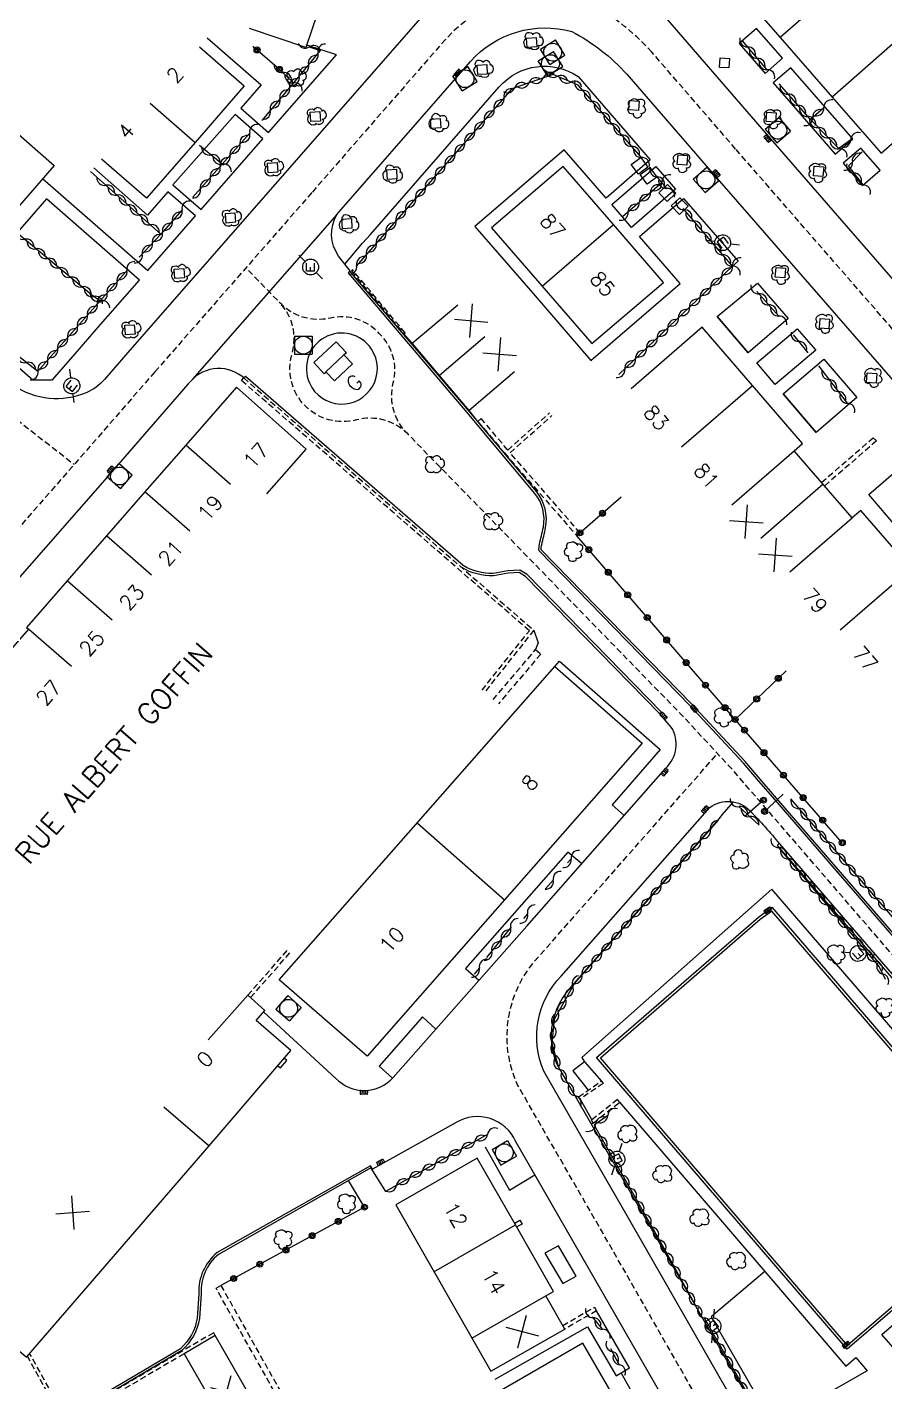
# Model space of a CAD drawing. Extents: x 154000 to 155000, y 119999 to 121001.
# Drawn here: x 154705 to 154777, y 120808.5 to 120922.2 of the extents above; entities that cross this region are included whole.
import ezdxf
from ezdxf.enums import TextEntityAlignment as Align

# ---------------------------------------------------------------- set-up
doc = ezdxf.new("R2010")
doc.units = 0
doc.header["$MEASUREMENT"] = 0
doc.linetypes.add('DASHED', pattern=[0.75, 0.5, -0.25])
doc.layers.get('0').update_dxf_attribs({"linetype": 'CONTINUOUS'})
for name, color, linetype in [('W0001', 6, 'DASHED'), ('W0008', 7, 'CONTINUOUS'), ('W0100', 7, 'CONTINUOUS'), ('W0112', 1, 'DASHED'), ('W0300', 7, 'CONTINUOUS'), ('W0310', 3, 'CONTINUOUS'), ('W0322', 7, 'CONTINUOUS'), ('W0334', 7, 'CONTINUOUS'), ('W0400', 7, 'CONTINUOUS'), ('W0420', 7, 'CONTINUOUS'), ('W0471', 7, 'CONTINUOUS'), ('W0984', 7, 'CONTINUOUS'), ('W0989', 7, 'CONTINUOUS'), ('W0991', 7, 'CONTINUOUS'), ('W1102', 7, 'CONTINUOUS')]:
    doc.layers.add(name, color=color, linetype=linetype)
doc.styles.get("Standard").update_dxf_attribs({"font": 'romans.shx'})

# ---------------------------------------------------------------- blocks, each defined once
blk = doc.blocks.new('t991o')
at = {"color": 0, "linetype": 'Continuous'}
for p, q in [((-1, 1), (1, -1)), ((-1, -1), (1, 1))]:
    blk.add_line(p, q, dxfattribs=at)
blk = doc.blocks.new('t310o')
at = {"color": 0, "linetype": 'Continuous'}
for centre, start, end in [((-0.5, 0.38), 216.8699, 323.1304), ((0.5, -0.37), 36.8699, 143.1303)]:
    blk.add_arc(centre, 0.625, start, end, dxfattribs=at)
blk = doc.blocks.new('T300')
for p, q in [((-0.8, 0.51), (-0.86, 0.34)), ((-0.86, 0.34), (-0.86, 0.17)), ((-0.86, 0.17), (-0.74, 0.06)), ((-0.69, 0.63), (-0.8, 0.51)), ((-0.8, -0.06), (-0.74, 0.06)), ((-0.74, 0.06), (-0.69, 0.11)), ((-0.57, 0.69), (-0.69, 0.63)), ((-0.46, 0.69), (-0.57, 0.69)), ((-0.29, 0.63), (-0.46, 0.69)), ((-0.29, 0.63), (-0.17, 0.74)), ((-0.23, 0.57), (-0.29, 0.63)), ((-0.17, 0.74), (-0.06, 0.8)), ((-0.06, 0.8), (0.06, 0.8)), ((0.06, 0.8), (0.23, 0.74)), ((0.23, 0.74), (0.34, 0.63)), ((0.34, 0.63), (0.4, 0.51)), ((0.46, 0.46), (0.34, 0.46)), ((0.4, 0.51), (0.4, 0.46)), ((0.57, 0.4), (0.46, 0.46)), ((0.57, 0.4), (0.69, 0.29)), ((0.69, 0.29), (0.74, 0.17)), ((0.74, 0.06), (0.69, -0.17)), ((0.74, 0.17), (0.74, 0.06)), ((-0.8, -0.17), (-0.8, -0.06)), ((-0.8, -0.23), (-0.8, -0.17)), ((-0.74, -0.34), (-0.8, -0.23)), ((-0.69, -0.4), (-0.74, -0.34)), ((-0.51, -0.46), (-0.69, -0.4)), ((-0.4, -0.46), (-0.51, -0.46)), ((-0.4, -0.46), (-0.34, -0.46)), ((-0.34, -0.46), (-0.34, -0.4)), ((-0.34, -0.51), (-0.34, -0.46)), ((-0.29, -0.63), (-0.34, -0.51)), ((-0.17, -0.74), (-0.29, -0.63)), ((-0.06, -0.8), (-0.17, -0.74)), ((0.06, -0.8), (-0.06, -0.8)), ((0.17, -0.74), (0.06, -0.8)), ((0.23, -0.69), (0.17, -0.74)), ((0.29, -0.46), (0.23, -0.46)), ((0.29, -0.63), (0.23, -0.69)), ((0.46, -0.4), (0.29, -0.46)), ((0.34, -0.51), (0.29, -0.63)), ((0.34, -0.51), (0.34, -0.46)), ((0.57, -0.34), (0.46, -0.4)), ((0.63, -0.29), (0.57, -0.34)), ((0.69, -0.17), (0.63, -0.29))]:
    blk.add_line(p, q)
blk = doc.blocks.new('T471')
for p, q in [((-0.333334, 0.333334), (-0.333334, -0.333334)), ((-0.333334, 0.333334), (0.333334, 0.333334)), ((-0.333334, 0), (0, 0)), ((0.500001, 0.500001), (1.000002, 1.000002)), ((-0.500001, -0.500001), (-1.000002, -1.000002)), ((-0.333334, -0.333334), (0.333334, -0.333334))]:
    blk.add_line(p, q)
blk.add_ellipse((0, 0), major_axis=(0.471405, 0.471405), ratio=1, start_param=5.4977871438, end_param=11.780972451)
blk = doc.blocks.new('T400')
for p, q in [((-0.15, 0.3), (0.15, 0.3)), ((-0.15, -0.25), (-0.15, 0.3)), ((-0.15, 0.15), (0.15, 0.15)), ((-0.15, 0), (0.15, 0)), ((0.15, 0.3), (0.15, -0.25)), ((-0.15, -0.15), (0.15, -0.15)), ((-0.15, -0.25), (-0.15, -0.3)), ((-0.15, -0.3), (0.15, -0.3)), ((0.15, -0.3), (0.15, -0.25))]:
    blk.add_line(p, q)
blk = doc.blocks.new('T420')
for p, q in [((0.75, 0.75), (-0.75, 0.75)), ((-0.75, 0.75), (-0.75, -0.75)), ((0.75, 0.75), (0.75, -0.75)), ((0.75, -0.75), (-0.75, -0.75))]:
    blk.add_line(p, q)
blk.add_ellipse((0, 0), major_axis=(-0.53, 0.53), ratio=1, start_param=3.926991, end_param=10.210176)
blk = doc.blocks.new('t112o')
at = {"color": 0, "linetype": 'Continuous'}
for p, q in [((-0.5, 0.5), (0.5, 0.5)), ((-0.5, -0.5), (-0.5, 0.5)), ((0.5, 0.5), (0.5, -0.5)), ((0.5, -0.5), (-0.5, -0.5))]:
    blk.add_line(p, q, dxfattribs=at)
blk = doc.blocks.new('t322o')
at = {"color": 0, "linetype": 'Continuous'}
for radius in [0.25, 0.15]:
    blk.add_circle((0, 0), radius, dxfattribs=at)

msp = doc.modelspace()

# ---------------------------------------------------------------- linework, layer by layer
at = {"layer": 'W0001'}
msp.add_lwpolyline([(154862.61, 120798.98), (154827.9, 120838.97), (154815.46, 120853.35, 0.000489), (154815.45, 120853.36), (154781.13, 120892.9), (154764.5, 120911.97), (154757.47, 120920.09, 0.093552), (154751.78, 120924.44, 0.292562), (154740.14, 120921.17), (154728.92, 120908.31), (154715.74, 120893.27), (154709.84, 120886.49), (154675.18, 120846.98), (154640.54, 120807.37), (154606.84, 120768.94), (154593.5, 120753.49, 0.109931)], format="xyb", dxfattribs=at)
at = {"layer": 'W0001', "flags": 128}
for points in [[(154615.79, 120851.6, 0.096849), (154612.3, 120843.95, -0.10276), (154608.81, 120836.31), (154599.01, 120823.49, -0.439992), (154590.71, 120822.04), (154587.42, 120824.64, -0.40298), (154587.01, 120832.57), (154597.55, 120846.09, -0.319918), (154604.12, 120847.84, 0.307711), (154615.79, 120851.6), (154634.77, 120876.5), (154654.17, 120901.79), (154662.13, 120912.54, -0.420087), (154672.53, 120913.92), (154708.97, 120885.51)], [(154798, 120820.76), (154791.08, 120828.86), (154766.83, 120856.9), (154765.62, 120858.28), (154764.38, 120859.74), (154759.92, 120864.54), (154737, 120888.04, -0.270037), (154735.76, 120892.36, 0.271161), (154734.58, 120896.49, 0.270037), (154730.47, 120897.78, -0.270037), (154726.18, 120899.13), (154723.39, 120902, -0.120853)], [(154737, 120888.04, 0.270037), (154732.67, 120889.24, -0.270037), (154728.34, 120890.44, -0.271161), (154727.26, 120894.79, 0.271161), (154726.18, 120899.13)], [(154766.78, 120797.48, -0.036053), (154763.69, 120802.96), (154753.23, 120821.23), (154747.03, 120831.99), (154746.19, 120833.47, -0.306997), (154748.02, 120844.27), (154762.98, 120861.25, -0.39173)]]:
    msp.add_lwpolyline(points, format="xyb", dxfattribs=at)
at = {"layer": 'W0008'}
for points in [[(154811.91, 120874.33, -0.158468), (154807.18, 120871.6, -0.221038), (154801.81, 120873.31), (154799.84, 120875.55), (154782.96, 120895.02), (154767.08, 120913.25), (154767.08, 120913.25), (154757.55, 120924.27, -0.054398), (154753.82, 120929.09, -0.126661), (154750.19, 120940.97), (154747.44, 120970.76), (154745.86, 120987.47, -0.154808), (154746.42, 120992.43, -0.281231), (154753.31, 120997.2), (154761.79, 120998.16), (154771.63, 120999.23), (154780.54, 121000)], [(154717.65, 120994.11), (154731.64, 120995.12), (154732.31, 120995.19, -0.158631), (154736.53, 120994.04, -0.21938), (154740.25, 120988.06), (154741.87, 120970.05), (154744.47, 120941.68, -0.215126), (154738.04, 120922.95), (154713.64, 120895.09), (154711.52, 120892.63, -0.111074), (154709.97, 120891.52, -0.256968), (154703.9, 120892.13), (154687.64, 120904.74), (154673.77, 120915.52, -0.454265), (154674.08, 120921.72), (154668.51, 120926.15), (154660.13, 120915.64), (154659.5, 120914.64), (154654.25, 120906.39), (154652.27, 120903.25), (154631.73, 120876.37), (154613.37, 120852.41, -0.356259), (154605.56, 120851.25), (154600.03, 120855.53)], [(154791.88, 120829.54), (154767.62, 120857.58), (154766.42, 120858.96), (154765.16, 120860.44), (154760.68, 120865.26), (154748, 120878.26, -0.083549), (154748.03, 120878.81, 0.000209), (154748.36, 120880.25, 0.215004), (154747.65, 120883.08), (154741.97, 120889.86), (154731.99, 120901.57), (154732.14, 120901.74), (154731.16, 120902.99, -0.291043), (154731.02, 120906.47), (154742.24, 120919.32, -0.284712), (154750.74, 120921.83, -0.089399), (154755.37, 120918.24), (154762.39, 120910.13), (154762.39, 120910.13), (154779.02, 120891.06)], [(154724.88, 120839.56), (154730.94, 120834, 0.441669), (154735.75, 120834.08), (154746.97, 120846.78), (154758.64, 120860.03, 0.354402), (154759.1, 120863.47), (154758.1, 120864.6), (154758.28, 120864.71), (154746.99, 120876.26), (154746.37, 120876.65), (154745.37, 120876.58), (154744.15, 120876.36, -0.141463), (154741.62, 120877.02), (154723.35, 120892.89), (154723.2, 120892.76), (154723.04, 120892.9, 0.419322), (154718.55, 120892.26), (154711.93, 120884.66), (154677.27, 120845.15), (154642.63, 120805.54)], [(154761.86, 120801.2), (154746.03, 120828.73, 0.449871), (154741.04, 120830.29), (154734, 120826.37), (154733.94, 120826.51), (154733.85, 120826.67), (154720.98, 120819.38, 0.23921), (154719.43, 120815.93), (154719.3, 120813.87, -0.169385), (154717.89, 120811.32), (154708.18, 120805.58)]]:
    msp.add_lwpolyline(points, format="xyb", dxfattribs=at)
for points in [[(154728.72, 120892.34, 1.085644), (154733.93, 120895.19, 0.921113)], [(154768.17, 120853.68), (154791.19, 120827.08), (154793.6, 120824.32, -0.425976), (154793.93, 120820.59), (154786.52, 120812.92, -0.065586), (154782.43, 120809.76), (154769.93, 120802.51, -0.479692), (154765.96, 120804.01), (154755.39, 120822.47), (154749.19, 120833.23), (154748.41, 120834.6, -0.304901), (154749.85, 120842.58), (154762.32, 120856.73, -0.374072), (154765.71, 120856.45, -0.022983)]]:
    msp.add_lwpolyline(points, format="xyb", close=True, dxfattribs=at)
at = {"layer": 'W0100'}
for points in [[(154732.38, 120948.95), (154738.05, 120947.12), (154736.06, 120940.98), (154734.13, 120934.97), (154732.3, 120929.14), (154730.27, 120923.09), (154729.4, 120923.38), (154728.43, 120920.49), (154723.69, 120922.08)], [(154764.98, 120925.04), (154768.23, 120921.33), (154772.6, 120916.33), (154776.72, 120911.61), (154777.87, 120912.62), (154780.69, 120909.39), (154783.73, 120905.9), (154782.57, 120904.88), (154786.84, 120899.96), (154791.01, 120895.18), (154795.01, 120890.58), (154799.17, 120885.79), (154801.89, 120882.59), (154806.6, 120886.59)], [(154719.48, 120920.55), (154723.25, 120917.26), (154719.12, 120912.52), (154715.03, 120907.84), (154711.26, 120911.13)], [(154745.94, 120893.28), (154742.14, 120890.04), (154739.63, 120892.98), (154737.34, 120895.69), (154741.17, 120898.91)], [(154802.3, 120838.14), (154808.26, 120843.31), (154799.82, 120853.04), (154799.09, 120852.41), (154795.82, 120856.17), (154796.55, 120856.8), (154792.31, 120861.68), (154788.1, 120866.55), (154787.38, 120865.92), (154782.72, 120871.29), (154783.44, 120871.91), (154779.22, 120876.78), (154775, 120881.65), (154774.28, 120881.02), (154769.4, 120886.65), (154770.12, 120887.27), (154765.91, 120892.14), (154761.69, 120897.02), (154755.73, 120891.86)], [(154725.13, 120883.05), (154728.45, 120886.79), (154722.59, 120891.99), (154718.33, 120887.13), (154714.9, 120883.2), (154711.69, 120879.51), (154708.39, 120875.74), (154704.98, 120871.84), (154705.14, 120871.7), (154701.3, 120867.31)], [(154701.17, 120813.86), (154704.96, 120810.6), (154720.29, 120828.35), (154727.17, 120836.34), (154724.26, 120838.85), (154724.98, 120839.68), (154723.54, 120840.97), (154720.21, 120837.24)]]:
    msp.add_lwpolyline(points, dxfattribs=at)
for points in [[(154707.3, 120910.59), (154699.08, 120901.17), (154693.29, 120906.21), (154701.52, 120915.63)], [(154758.43, 120900.78), (154754.24, 120905.63), (154750.01, 120910.51), (154744.01, 120905.37), (154748.24, 120900.5), (154752.44, 120895.65)], [(154732.33, 120893.94), (154730.82, 120892.51), (154730.11, 120893.27), (154731.62, 120894.7)], [(154749.31, 120868.55), (154756.64, 120862.12), (154745.09, 120848.99), (154733.56, 120835.87), (154726.19, 120842.26)], [(154725.35, 120804.53), (154720.81, 120812.42), (154718.19, 120810.88), (154722.73, 120802.99)], [(154751.24, 120796.67), (154758.11, 120800.61), (154754.9, 120806.22), (154751.67, 120811.79), (154744.85, 120807.83)]]:
    msp.add_lwpolyline(points, close=True, dxfattribs=at)
at = {"layer": 'W0100', "flags": 128}
msp.add_lwpolyline([(154743.94, 120809.42), (154750.15, 120812.97), (154748.56, 120815.75), (154749.21, 120816.12), (154746.03, 120821.7), (154742.8, 120827.29), (154735.96, 120823.38)], close=True, dxfattribs=at)
at = {"layer": 'W0112'}
for points in [[(154732.25, 120901.74), (154736.65, 120896.46), (154736.75, 120896.55), (154732.35, 120901.82)], [(154751.31, 120832.45), (154753.23, 120833.77), (154753.37, 120833.57), (154751.44, 120832.25)], [(154752.55, 120830.25), (154754.75, 120831.99), (154754.57, 120832.22), (154752.37, 120830.48)]]:
    msp.add_lwpolyline(points, close=True, dxfattribs=at)
for points in [[(154743.21, 120866.57), (154747.18, 120871.55), (154723.02, 120892.55), (154723.2, 120892.76), (154747.56, 120871.59), (154743.43, 120866.39)], [(154745.37, 120886.71), (154743.14, 120889.36), (154742.86, 120889.12), (154745.1, 120886.47), (154751.18, 120879.51), (154751.45, 120879.75), (154745.57, 120886.48)], [(154745.37, 120886.71), (154748.88, 120889.84)], [(154745.57, 120886.48), (154749.08, 120889.61)], [(154771.71, 120883.99), (154776.04, 120887.74), (154776.32, 120887.48), (154771.96, 120883.7)], [(154744.14, 120865.78), (154747.7, 120869.97), (154748.14, 120869.6), (154744.58, 120865.41)], [(154723.54, 120840.97), (154727, 120844.9)], [(154723.77, 120840.77), (154727.23, 120844.7)], [(154745.95, 120821.84), (154746.39, 120822.1), (154746.57, 120821.78), (154746.13, 120821.53)], [(154733.53, 120794.32), (154729.45, 120801.22), (154720.88, 120816.39), (154721.29, 120816.63), (154729.82, 120801.44), (154733.9, 120794.54)], [(154749.98, 120813.26), (154752.65, 120814.8), (154752.82, 120814.5), (154750.15, 120812.97)], [(154720.81, 120812.42), (154720.68, 120812.66), (154708.28, 120805.4), (154705.23, 120810.92)], [(154718.19, 120810.88), (154708.18, 120805.02), (154705.04, 120810.69)]]:
    msp.add_lwpolyline(points, dxfattribs=at)
at = {"layer": 'W0310'}
for points in [[(154728.71, 120920.54), (154729.62, 120920.24), (154727.39, 120917.52), (154724.71, 120914.37)], [(154767.13, 120918.63), (154765.07, 120921.06)], [(154727.39, 120917.52), (154726.21, 120918.65)], [(154756.6, 120911.26), (154751.28, 120917.33), (154749.18, 120918.21), (154745.7, 120917.03), (154732.62, 120902.12)], [(154774.16, 120912.74), (154773.15, 120912), (154770.78, 120914.44), (154768.15, 120917.44)], [(154771.9, 120915.43), (154770.78, 120914.44)], [(154723.71, 120913.29), (154721.4, 120910.7), (154718.94, 120907.93)], [(154721.4, 120910.7), (154719.5, 120912.26)], [(154775.2, 120908.96), (154773.96, 120910.56), (154775.13, 120911.74)], [(154710.33, 120910.07), (154716.24, 120904.83)], [(154758.29, 120909.14), (154755.01, 120906.27)], [(154758.71, 120908.67), (154758.29, 120909.14), (154757.89, 120909.69)], [(154718.03, 120906.86), (154716.24, 120904.83), (154714.43, 120902.9)], [(154764.23, 120902.14), (154760.1, 120906.97)], [(154710.59, 120899.61), (154704.16, 120904.94)], [(154699.06, 120898.7), (154705.91, 120893.32), (154711.14, 120899.23), (154713.5, 120901.88)], [(154764.23, 120902.14), (154754.7, 120893.04)], [(154711.14, 120899.23), (154710.59, 120899.61)], [(154768.12, 120897.96), (154766.28, 120900.01)], [(154770.6, 120894.86), (154769.99, 120895.61), (154769.35, 120896.39)], [(154773.88, 120890.64), (154771.47, 120893.78)], [(154764.78, 120856.8), (154766.48, 120855.24)], [(154792.67, 120830.16), (154769.12, 120857.44)], [(154750.99, 120832.55), (154749.64, 120834.96), (154749.1, 120836.93), (154749.3, 120838.96), (154750.96, 120841.97), (154763.07, 120855.65)], [(154768.11, 120853.36), (154776.55, 120843.35), (154777.06, 120842.32)], [(154750.69, 120852.41), (154750.38, 120852.09)], [(154749.18, 120850.62), (154748.5, 120849.87)], [(154747.03, 120847.79), (154746.7, 120847.41)], [(154745.61, 120846.63), (154743.59, 120844.15)], [(154742.98, 120843.25), (154742.54, 120842.75)], [(154753.76, 120830.88), (154752.62, 120830.08), (154758.17, 120820.31), (154761.17, 120814.89)], [(154743.67, 120829.3), (154735.1, 120824.51)], [(154753.33, 120812.95), (154752.49, 120813.98)], [(154761.85, 120813.91), (154766.34, 120806.06)], [(154754.73, 120809.98), (154754.02, 120811.3)]]:
    msp.add_lwpolyline(points, dxfattribs=at)
at = {"layer": 'W0322'}
for points in [[(154726.21, 120918.65), (154723.97, 120920.58)], [(154751.43, 120879.77), (154754.9, 120882.79)], [(154773.45, 120853.77), (154764.46, 120864.11), (154751.18, 120879.51)], [(154764.46, 120864.11), (154768.73, 120868.18)], [(154766.93, 120856.4), (154768.5, 120857.83)], [(154766.84, 120857.34), (154765.27, 120855.96)], [(154733.34, 120823.19), (154721.29, 120816.63)]]:
    msp.add_lwpolyline(points, dxfattribs=at)
at = {"layer": 'W0334'}
for points in [[(154720.14, 120921.3), (154724.66, 120917.36), (154722.95, 120915.4), (154725.28, 120913.36), (154730.99, 120919.87), (154728.49, 120920.67)], [(154706.31, 120909.5), (154715.15, 120901.79), (154719.15, 120906.36), (154716.83, 120908.39), (154715.12, 120906.43), (154710.61, 120910.38)], [(154731.02, 120906.47), (154718.91, 120892.67)], [(154765.55, 120894.88), (154762.96, 120897.92), (154766.32, 120900.71), (154768.91, 120897.74), (154765.55, 120894.87)], [(154737.34, 120895.69), (154736.65, 120896.46)], [(154730.11, 120893.27), (154729.95, 120893.12), (154729.09, 120894.05), (154730.96, 120895.78), (154731.84, 120894.87), (154731.62, 120894.7)], [(154767.83, 120892.21), (154766.28, 120894.02)], [(154768.48, 120891.42), (154771.89, 120894.33), (154774.67, 120891.13), (154771.26, 120888.18), (154768.49, 120891.43)], [(154742.86, 120889.12), (154742.14, 120890.04)], [(154747.56, 120871.59), (154747.93, 120870.54), (154747.7, 120869.97)], [(154749.31, 120868.55), (154749.7, 120869), (154758.15, 120861.58), (154754.12, 120856.96), (154755.15, 120856.06)], [(154751.58, 120852.01), (154750.42, 120852.99), (154741.81, 120843.23), (154742.95, 120842.23)], [(154790.29, 120821.62), (154784.56, 120815.5), (154782.61, 120813.89), (154779.78, 120811.96), (154778.08, 120811), (154776.76, 120812.51), (154789.99, 120823.86), (154767.54, 120849.86), (154751.58, 120835.75), (154751.81, 120835.38), (154753.23, 120833.77)], [(154739.34, 120838.14), (154738.21, 120839.16), (154734.57, 120835.02), (154735.7, 120834.02)], [(154726.07, 120835.06), (154726.28, 120834.88), (154726.82, 120835.51), (154726.61, 120835.69)], [(154751.81, 120835.38), (154750.82, 120834.63), (154752.13, 120833.02)], [(154751.31, 120832.45), (154751.07, 120832.43)], [(154751.44, 120832.25), (154752.42, 120830.52)], [(154752.55, 120830.25), (154752.38, 120830.17)], [(154743.46, 120828.26), (154745.51, 120824.62), (154747.65, 120825.91)], [(154733.86, 120826.47), (154735.1, 120824.51)], [(154733.34, 120823.19), (154732.01, 120825.42)], [(154766.96, 120817.79), (154762.45, 120813.98), (154767.64, 120804.96)], [(154744.32, 120808.75), (154752.06, 120813.16), (154754.46, 120809.04), (154755.6, 120809.7), (154752.82, 120814.5)], [(154757.5, 120804.66), (154754.9, 120809.3)]]:
    msp.add_lwpolyline(points, dxfattribs=at)
at = {"layer": 'W0334', "flags": 128}
for points in [[(154746.95, 120921.28), (154747.75, 120921.33), (154747.8, 120920.53), (154747, 120920.48)], [(154742.8, 120919.01), (154743.6, 120919.06), (154743.65, 120918.26), (154742.86, 120918.21)], [(154763.93, 120918.77), (154763.13, 120918.82), (154763.19, 120919.62), (154763.99, 120919.56)], [(154756.33, 120915.19), (154755.53, 120915.25), (154755.59, 120916.05), (154756.39, 120915.99)], [(154728.79, 120915.07), (154729.59, 120915.12), (154729.64, 120914.32), (154728.84, 120914.27)], [(154738.89, 120914.48), (154739.69, 120914.54), (154739.74, 120913.74), (154738.94, 120913.68)], [(154767.85, 120914.22), (154767.05, 120914.28), (154767.11, 120915.07), (154767.91, 120915.02)], [(154760.4, 120910.62), (154759.6, 120910.68), (154759.66, 120911.48), (154760.45, 120911.42)], [(154725.21, 120910.77), (154726.01, 120910.83), (154726.06, 120910.03), (154725.26, 120909.98)], [(154735.22, 120910.22), (154736.02, 120910.27), (154736.07, 120909.48), (154735.27, 120909.42)], [(154771.83, 120909.67), (154771.03, 120909.73), (154771.09, 120910.53), (154771.89, 120910.47)], [(154721.67, 120906.56), (154722.47, 120906.61), (154722.52, 120905.82), (154721.72, 120905.76)], [(154731.44, 120906.08), (154732.24, 120906.13), (154732.29, 120905.33), (154731.49, 120905.28)], [(154717.37, 120901.89), (154718.17, 120901.95), (154718.22, 120901.15), (154717.43, 120901.1)], [(154768.63, 120901.17), (154767.83, 120901.23), (154767.89, 120902.02), (154768.69, 120901.97)], [(154772.33, 120896.89), (154771.53, 120896.95), (154771.59, 120897.75), (154772.39, 120897.69)], [(154713.23, 120897.18), (154714.02, 120897.23), (154714.08, 120896.43), (154713.28, 120896.38)], [(154776.29, 120892.33), (154775.49, 120892.39), (154775.55, 120893.19), (154776.35, 120893.13)]]:
    msp.add_lwpolyline(points, close=True, dxfattribs=at)
at = {"layer": 'W0334'}
for points in [[(154768.43, 120919.58), (154767.48, 120920.67), (154766.24, 120922.08), (154764.8, 120920.82), (154766.98, 120918.31)], [(154774.33, 120912.82), (154771.85, 120915.67), (154769.12, 120918.79), (154767.66, 120917.52), (154769.52, 120915.37), (154772.86, 120911.53)], [(154717.26, 120908.96), (154719.62, 120906.9), (154724.82, 120912.83), (154722.49, 120914.86)], [(154776.62, 120910.2), (154775, 120912.05), (154773.53, 120910.77), (154775.14, 120908.91)], [(154755.77, 120905.39), (154754.99, 120906.29), (154754.11, 120907.31), (154757.79, 120910.51), (154759.46, 120908.59)], [(154698.4, 120898.34), (154702.96, 120894.8), (154703.88, 120894.03), (154705.49, 120892.61), (154707.16, 120892.6), (154709.06, 120894.8), (154711.17, 120897.24), (154714.44, 120900.98), (154706.64, 120907.79), (154698.49, 120898.44)], [(154767.83, 120892.21), (154766.28, 120894.02), (154769.65, 120896.89), (154771.22, 120895.1)], [(154779.15, 120885.98), (154782.42, 120882.22), (154778.92, 120879.19), (154775.69, 120882.98)], [(154767.54, 120848.35), (154788.57, 120823.92), (154773.87, 120811.28), (154752.82, 120835.74), (154766.42, 120847.53)], [(154767.51, 120848.04), (154788.25, 120823.94), (154773.9, 120811.6), (154753.14, 120835.72), (154766.56, 120847.36)], [(154749.98, 120816.8), (154751.12, 120817.41), (154749.63, 120819.94), (154748.49, 120819.32)]]:
    msp.add_lwpolyline(points, close=True, dxfattribs=at)
for points in [[(154731.69, 120902.32), (154733.17, 120904.06), (154733.85, 120904.8), (154744.66, 120917.18, -0.381231), (154751.27, 120918.05), (154757.33, 120911.05), (154753.64, 120907.84), (154750.11, 120911.91), (154742.6, 120905.47), (154747.49, 120899.84), (154752.34, 120894.24), (154759.85, 120900.68), (154756.44, 120904.62), (154760.13, 120907.81), (154764.71, 120902.56), (154764.23, 120902.14)], [(154758.1, 120864.6), (154746.86, 120876.1), (154746.32, 120876.45), (154745.4, 120876.38), (154744.17, 120876.16, -0.142585), (154741.51, 120876.85)], [(154754.75, 120831.99), (154766.96, 120817.79), (154773.75, 120809.86), (154774.58, 120810.58), (154775.54, 120809.45), (154767.64, 120804.96), (154767.04, 120804.61), (154756.46, 120823.09), (154750.26, 120833.84), (154749.52, 120835.15, -0.303416), (154750.76, 120841.74), (154763.14, 120855.8), (154763.37, 120856.12), (154764.32, 120857.19)], [(154768.16, 120853.69), (154767.99, 120853.55), (154791.04, 120826.95), (154793.47, 120824.18, -0.35491), (154793.79, 120820.73), (154793.79, 120820.72), (154793.76, 120820.69), (154793.93, 120820.59)]]:
    msp.add_lwpolyline(points, format="xyb", dxfattribs=at)
at = {"layer": 'W0334', "flags": 128}
for points in [[(154797.56, 120825.03, -0.251842), (154795.17, 120825.99), (154792.02, 120829.66), (154767.76, 120857.71), (154766.57, 120859.09), (154765.31, 120860.57), (154760.82, 120865.39), (154748.18, 120878.35, -0.072239), (154748.22, 120878.77, 0.00021), (154748.55, 120880.21, 0.215521), (154747.8, 120883.2), (154742.12, 120889.98), (154732.12, 120901.72)], [(154733.94, 120826.51), (154721.08, 120819.23, 0.238893), (154719.62, 120815.93), (154719.49, 120813.85, -0.170955), (154718, 120811.17), (154708.28, 120805.42)]]:
    msp.add_lwpolyline(points, format="xyb", dxfattribs=at)
for points in [[(154762.96, 120897.92), (154765.55, 120894.88)], [(154768.49, 120891.43), (154771.26, 120888.18)]]:
    msp.add_lwpolyline(points, dxfattribs=at)
at = {"layer": 'W1102'}
for p, q in [((154715.35, 120915.81), (154719.12, 120912.52)), ((154764.17, 120882.12), (154769.4, 120886.65))]:
    msp.add_line(p, q, dxfattribs=at)
for points in [[(154773.42, 120925.85), (154768.23, 120921.33)], [(154777.68, 120920.76), (154772.6, 120916.33)], [(154748.27, 120900.47), (154754.24, 120905.63)], [(154743.43, 120896.22), (154739.63, 120892.98)], [(154759.95, 120886.99), (154765.91, 120892.14)], [(154722.1, 120883.83), (154718.33, 120887.13)], [(154718.68, 120879.92), (154714.9, 120883.2)], [(154769.05, 120876.49), (154774.28, 120881.02)], [(154715.45, 120876.23), (154711.69, 120879.51)], [(154712.15, 120872.45), (154708.39, 120875.74)], [(154773.27, 120871.62), (154779.22, 120876.78)], [(154708.74, 120868.55), (154705.14, 120871.7)], [(154737.77, 120855.43), (154745.09, 120848.99)], [(154716.51, 120831.62), (154720.29, 120828.35)], [(154739.16, 120817.78), (154746.03, 120821.7)], [(154742.35, 120812.2), (154748.56, 120815.75)]]:
    msp.add_lwpolyline(points, dxfattribs=at)
at = {"layer": 'W1102', "flags": 128}
msp.add_lwpolyline([(154771.84, 120883.84), (154766.61, 120879.3)], dxfattribs=at)

# ---------------------------------------------------------------- block references
at = {"layer": 'W0112'}
for p, rotation in [((154756.44, 120910.55), 126.181642748166), ((154757.18, 120909.71), 126.181642748166), ((154758.77, 120908.28), 43.69079386499821), ((154759.8, 120907.18), 43.69079386499821)]:
    msp.add_blockref('t112o', p, dxfattribs=dict(at, rotation=rotation))
at = {"layer": 'W0300'}
for p, rotation in [((154747.41, 120921.04), 211.667910890969), ((154727.54, 120917.92), 230.582157304997), ((154743.22, 120918.71), 211.667910890969), ((154729.21, 120914.69), 227.812605051035), ((154756.17, 120915.53), 131.041145198689), ((154767.59, 120914.63), 131.041145198689), ((154739.49, 120914.19), 198.593312638027), ((154725.63, 120910.4), 227.812605051035), ((154759.96, 120910.95), 131.041145198689), ((154771.37, 120910.11), 131.041145198689), ((154735.61, 120909.87), 198.593312638027), ((154722.09, 120906.19), 227.812605051035), ((154731.95, 120905.7), 198.593312638027), ((154717.8, 120901.52), 227.812605051035), ((154768.24, 120901.57), 131.041145198689), ((154771.94, 120897.45), 131.041145198689), ((154713.65, 120896.81), 227.812605051035), ((154776.03, 120892.92), 131.041145198689), ((154739.13, 120885.51), 221.692226271873), ((154744.01, 120880.73), 221.692226271873), ((154750.9, 120878.32), 114.349776983633), ((154763.43, 120864.44), 132.949476367335), ((154764.87, 120852.23), 318.715469490062), ((154772.92, 120844.54), 130.81318580617), ((154777, 120840.08), 130.81318580617), ((154755.53, 120829.37), 46.898563618928), ((154758.46, 120826), 46.898563618928), ((154731.85, 120823.61), 120.85152588756), ((154761.58, 120822.34), 46.898563618928), ((154726.52, 120820.61), 120.85152588756), ((154764.67, 120818.71), 46.898563618928)]:
    msp.add_blockref('T300', p, dxfattribs=dict(at, rotation=rotation))
at = {"layer": 'W0310'}
for p, rotation in [((154765.51, 120920.54), 130.306803090334), ((154728.71, 120920.54), 341.563169357341), ((154729.44, 120920.01), 230.582157304997), ((154766.32, 120919.58), 130.306803090334), ((154726.49, 120918.39), 136.172084082094), ((154727.85, 120918.08), 230.582157304997), ((154728.64, 120919.05), 230.582157304997), ((154767.13, 120918.63), 130.306803090334), ((154727.05, 120917.12), 229.588020312906), ((154727.39, 120917.52), 136.172084082094), ((154747.13, 120917.52), 198.593312638027), ((154748.32, 120917.91), 198.593312638027), ((154749.49, 120918.07), 157.25547173039), ((154750.65, 120917.59), 157.25547173039), ((154751.65, 120916.9), 131.241063771645), ((154726.24, 120916.17), 229.588020312906), ((154745.05, 120916.29), 228.725992171586), ((154745.95, 120917.12), 198.593312638027), ((154752.48, 120915.96), 131.241063771645), ((154768.9, 120916.58), 131.280995883166), ((154725.43, 120915.22), 229.588020312906), ((154744.22, 120915.35), 228.725992171586), ((154753.3, 120915.02), 131.241063771645), ((154769.72, 120915.64), 131.280995883166), ((154770.55, 120914.7), 131.280995883166), ((154771.9, 120915.43), 221.282610129062), ((154742.58, 120913.47), 228.725992171586), ((154743.4, 120914.41), 228.725992171586), ((154754.12, 120914.08), 131.241063771645), ((154770.96, 120914.61), 221.282610129062), ((154771.41, 120913.79), 134.253347042914), ((154722.88, 120912.36), 228.320279707034), ((154723.71, 120913.29), 228.320279707034), ((154741.75, 120912.53), 228.725992171586), ((154754.95, 120913.14), 131.241063771645), ((154772.28, 120912.9), 134.253347042914), ((154774.16, 120912.74), 216.240481040144), ((154720.44, 120911.49), 140.620637689476), ((154722.05, 120911.43), 228.320279707034), ((154740.93, 120911.59), 228.725992171586), ((154755.77, 120912.2), 131.241063771645), ((154756.6, 120911.26), 131.241063771645), ((154773.15, 120912), 134.253347042914), ((154721.22, 120910.49), 228.36273216865), ((154721.4, 120910.7), 140.620637689476), ((154740.1, 120910.65), 228.725992171586), ((154774.3, 120910.9), 45.1904480669244), ((154720.39, 120909.56), 228.36273216865), ((154739.28, 120909.71), 228.725992171586), ((154757.92, 120909.64), 126.181642748166), ((154758.29, 120909.14), 221.167239262699), ((154774.44, 120909.95), 127.547721701308), ((154775.2, 120908.96), 127.547721701308), ((154711.62, 120908.93), 318.414880131144), ((154712.55, 120908.1), 318.414880131144), ((154719.56, 120908.62), 228.36273216865), ((154737.63, 120907.84), 228.725992171586), ((154738.45, 120908.77), 228.725992171586), ((154757.35, 120908.31), 221.167239262699), ((154758.71, 120908.67), 131.553233779461), ((154713.49, 120907.27), 318.414880131144), ((154718.03, 120906.86), 228.492873381404), ((154736.8, 120906.9), 228.725992171586), ((154756.41, 120907.49), 221.167239262699), ((154760.17, 120906.89), 130.58702073256), ((154714.42, 120906.44), 318.414880131144), ((154715.36, 120905.61), 318.414880131144), ((154717.21, 120905.92), 228.492873381404), ((154735.98, 120905.96), 228.725992171586), ((154755.47, 120906.67), 221.167239262699), ((154760.98, 120905.94), 130.58702073256), ((154716.38, 120904.99), 228.492873381404), ((154735.15, 120905.02), 228.725992171586), ((154761.79, 120904.99), 130.58702073256), ((154704.82, 120904.4), 140.360559590516), ((154705.78, 120903.6), 140.360559590516), ((154715.53, 120904.07), 226.947294134895), ((154734.33, 120904.08), 228.725992171586), ((154762.61, 120904.04), 130.58702073256), ((154706.74, 120902.8), 140.360559590516), ((154714.68, 120903.16), 226.947294134895), ((154732.68, 120902.2), 228.725992171586), ((154733.5, 120903.14), 228.725992171586), ((154763.42, 120903.09), 130.58702073256), ((154764.23, 120902.14), 223.6907938649981), ((154764.23, 120902.14), 130.58702073256), ((154707.7, 120902.01), 140.360559590516), ((154708.67, 120901.21), 140.360559590516), ((154713.4, 120901.77), 48.41103564459799), ((154763.33, 120901.28), 223.6907938649981), ((154709.63, 120900.41), 140.360559590516), ((154711.74, 120899.9), 48.41103564459799), ((154712.57, 120900.83), 48.41103564459799), ((154762.42, 120900.41), 223.6907938649981), ((154766.45, 120899.83), 131.831455918064), ((154710.59, 120899.61), 140.360559590516), ((154710.91, 120898.96), 48.4464859320635), ((154711.14, 120899.23), 144.829306928611), ((154761.52, 120899.55), 223.6907938649981), ((154767.28, 120898.9), 131.831455918064), ((154710.08, 120898.02), 48.4464859320635), ((154759.71, 120897.82), 223.6907938649981), ((154760.62, 120898.69), 223.6907938649981), ((154768.12, 120897.96), 131.831455918064), ((154709.25, 120897.09), 48.4464859320635), ((154758.81, 120896.96), 223.6907938649981), ((154708.42, 120896.15), 48.4464859320635), ((154757.9, 120896.09), 223.6907938649981), ((154769.81, 120895.83), 129.691494120169), ((154706.76, 120894.28), 48.4464859320635), ((154707.59, 120895.22), 48.4464859320635), ((154756.1, 120894.37), 223.6907938649981), ((154757, 120895.23), 223.6907938649981), ((154704.96, 120894.06), 321.842773412577), ((154705.93, 120893.35), 48.4464859320635), ((154755.19, 120893.5), 223.6907938649981), ((154772.36, 120892.62), 127.536447893381), ((154773.12, 120891.63), 127.536447893381), ((154773.88, 120890.64), 127.536447893381), ((154764.78, 120856.8), 317.430718160898), ((154769.8, 120856.65), 130.813185806171), ((154765.7, 120855.96), 317.430718160898), ((154770.61, 120855.71), 130.813185806171), ((154762.38, 120854.86), 48.47187881260489), ((154771.43, 120854.76), 130.813185806171), ((154761.55, 120853.92), 48.47187881260489), ((154768.11, 120853.36), 310.138942603735), ((154772.25, 120853.82), 130.813185806171), ((154750.69, 120852.41), 225.753251341686), ((154760.72, 120852.99), 48.47187881260489), ((154768.92, 120852.41), 310.138942603735), ((154773.06, 120852.87), 130.813185806171), ((154759.06, 120851.11), 48.47187881260489), ((154759.89, 120852.05), 48.47187881260489), ((154769.72, 120851.45), 310.138942603735), ((154773.88, 120851.92), 130.813185806171), ((154774.7, 120850.98), 130.813185806171), ((154749.18, 120850.62), 227.926961909719), ((154758.23, 120850.18), 48.47187881260489), ((154770.53, 120850.5), 310.138942603735), ((154775.51, 120850.03), 130.813185806171), ((154757.4, 120849.24), 48.47187881260489), ((154771.33, 120849.54), 310.138942603735), ((154776.33, 120849.09), 130.813185806171), ((154747.03, 120847.79), 229.94902142749), ((154756.58, 120848.31), 48.47187881260489), ((154772.14, 120848.58), 310.138942603735), ((154772.95, 120847.63), 310.138942603735), ((154777.15, 120848.14), 130.813185806171), ((154745.61, 120846.63), 230.772708928158), ((154754.92, 120846.43), 48.47187881260489), ((154755.75, 120847.37), 48.47187881260489), ((154773.75, 120846.67), 310.138942603735), ((154744.82, 120845.66), 230.772708928158), ((154754.09, 120845.5), 48.47187881260489), ((154774.56, 120845.72), 310.138942603735), ((154744.03, 120844.69), 230.772708928158), ((154753.26, 120844.56), 48.47187881260489), ((154775.36, 120844.76), 310.138942603735), ((154742.98, 120843.25), 228.816502413707), ((154752.43, 120843.63), 48.47187881260489), ((154776.17, 120843.81), 310.138942603735), ((154751.6, 120842.69), 48.47187881260489), ((154776.84, 120842.76), 295.9743939635679), ((154750.22, 120840.63), 61.00977969756669), ((154750.83, 120841.72), 61.00977969756669), ((154749.61, 120839.53), 61.00977969756669), ((154749.24, 120838.37), 84.44730073564531), ((154749.12, 120837.12), 84.44730073564531), ((154749.38, 120835.91), 105.31817093121), ((154749.77, 120834.73), 119.353353257282), ((154750.38, 120833.64), 119.353353257282), ((154750.99, 120832.55), 119.353353257282), ((154753.76, 120830.88), 215.292631599926), ((154752.74, 120830.16), 215.292631599926), ((154742.58, 120828.69), 209.243774727443), ((154743.67, 120829.3), 209.243774727443), ((154753.17, 120829.11), 299.599856060435), ((154740.4, 120827.47), 209.243774727443), ((154741.49, 120828.08), 209.243774727443), ((154753.79, 120828.03), 299.599856060435), ((154738.21, 120826.25), 209.243774727443), ((154739.31, 120826.86), 209.243774727443), ((154754.4, 120826.94), 299.599856060435), ((154755.02, 120825.85), 299.599856060435), ((154736.03, 120825.03), 209.243774727443), ((154737.12, 120825.64), 209.243774727443), ((154755.64, 120824.77), 299.599856060435), ((154756.26, 120823.68), 299.599856060435), ((154756.87, 120822.59), 299.599856060435), ((154757.49, 120821.51), 299.599856060435), ((154758.11, 120820.42), 299.599856060435), ((154758.72, 120819.33), 298.9866877601771), ((154759.32, 120818.23), 298.9866877601771), ((154759.93, 120817.14), 298.9866877601771), ((154760.53, 120816.05), 298.9866877601771), ((154761.14, 120814.95), 298.9866877601771), ((154752.54, 120813.92), 128.880824070208), ((154761.85, 120813.91), 299.738986345936), ((154753.33, 120812.95), 128.880824070208), ((154762.47, 120812.83), 299.738986345936), ((154754.14, 120811.08), 118.219484479091), ((154763.09, 120811.74), 299.738986345936), ((154754.73, 120809.98), 118.219484479091), ((154763.71, 120810.66), 299.738986345936), ((154764.33, 120809.57), 299.738986345936), ((154764.95, 120808.48), 299.738986345936)]:
    msp.add_blockref('t310o', p, dxfattribs=dict(at, rotation=rotation))
at = {"layer": 'W0322'}
for p, rotation in [((154724.32, 120920.28), 139.335932625447), ((154726.21, 120918.65), 139.335932625447), ((154753.32, 120881.41), 41.08410147068231), ((154751.43, 120879.77), 41.08410147068231), ((154752.18, 120878.35), 130.773798216414), ((154753.81, 120876.46), 130.773798216414), ((154755.44, 120874.56), 130.773798216414), ((154757.08, 120872.67), 130.773798216414), ((154758.71, 120870.78), 130.773798216414), ((154760.34, 120868.88), 130.773798216414), ((154768.08, 120867.56), 43.6253079186076), ((154761.97, 120866.99), 130.773798216414), ((154766.27, 120865.83), 43.6253079186076), ((154763.61, 120865.1), 130.773798216414), ((154764.46, 120864.11), 43.6253079186076), ((154765.24, 120863.21), 131.010981150644), ((154766.88, 120861.32), 131.010981150644), ((154768.52, 120859.43), 131.010981150644), ((154766.84, 120857.34), 221.303607337051), ((154770.16, 120857.55), 131.010981150644), ((154766.93, 120856.4), 42.30522317575039), ((154771.81, 120855.66), 131.010981150644), ((154773.45, 120853.77), 131.010981150644), ((154733.34, 120823.19), 208.58470387367), ((154731.14, 120822), 208.58470387367), ((154728.95, 120820.8), 208.58470387367), ((154726.75, 120819.6), 208.58470387367), ((154724.56, 120818.41), 208.58470387367), ((154722.36, 120817.21), 208.58470387367)]:
    msp.add_blockref('t322o', p, dxfattribs=dict(at, rotation=rotation))
at = {"layer": 'W0400'}
for p, rotation in [((154741.15, 120918.34), 139.3931305921943), ((154767.18, 120912.83), 221.041145198689), ((154762.89, 120909.91), 221.095912286366), ((154712.04, 120885.07), 318.943748785552), ((154758.45, 120864.4), 44.35563432483595), ((154761.01, 120865.02), 222.949476367335), ((154758.52, 120859.69), 138.611716112907), ((154761.95, 120856.54), 138.6148307995582), ((154767.19, 120848.09), 304.5765636278396), ((154733.28, 120832.82), 267.7048487255775), ((154734.68, 120826.96), 298.8628845884195), ((154773.77, 120811.65), 310.698615737145)]:
    msp.add_blockref('T400', p, dxfattribs=dict(at, rotation=rotation))
at = {"layer": 'W0420'}
for p, rotation in [((154748.95, 120919.13), 211.667910890969), ((154749.14, 120920.09), 211.667910890969), ((154741.78, 120917.87), 211.667910890969), ((154768.04, 120913.55), 131.041145198689), ((154762, 120909.38), 131.041145198689), ((154728.21, 120895.52), 90), ((154712.78, 120884.53), 228.981039734452), ((154726.97, 120839.88), 48.6654477221219), ((154745.08, 120827.75), 119.72143934636)]:
    msp.add_blockref('T420', p, dxfattribs=dict(at, rotation=rotation))
at = {"layer": 'W0471'}
for p, rotation in [((154763.41, 120904.11), 307.658402103374), ((154728.82, 120902.07), 90), ((154708.77, 120892.1), 51.90092590636229), ((154774.78, 120844.48), 130.81318580617), ((154754.53, 120827.22), 206.516849469429), ((154762.6, 120813.23), 220.21596417673)]:
    msp.add_blockref('T471', p, dxfattribs=dict(at, rotation=rotation))
at = {"layer": 'W0991'}
for p, rotation in [((154742.3, 120897.57), 40.09648363357272), ((154744.68, 120894.75), 40.49493108598293), ((154765.39, 120880.71), 40.92425231937351), ((154767.83, 120877.9), 40.924252318809), ((154708.84, 120822.74), 319.1801141449154), ((154746.58, 120812.76), 29.72143934628113), ((154721.77, 120807.7), 29.92192178632595)]:
    msp.add_blockref('t991o', p, dxfattribs=dict(at, rotation=rotation))

# ---------------------------------------------------------------- texts
at = {"layer": 'W0984'}
msp.add_text('G', height=1.25, rotation=43.5446, dxfattribs=at).set_placement((154732.49, 120892.34), align=Align.MIDDLE)
at = {"layer": 'W0989'}
msp.add_text('RUE ALBERT GOFFIN', height=1.75, rotation=48.7492, dxfattribs=at).set_placement((154712.29, 120861.29), align=Align.MIDDLE)
at = {"layer": 'W0991'}
for s, rotation, p in [('2', 48.8935, (154717.42, 120918.18)), ('4', 48.8571, (154713.31, 120913.47)), ('87', 310.8695, (154749.14, 120905.49)), ('85', 310.8695, (154753.34, 120900.64)), ('83', 310.9123, (154757.84, 120889.42)), ('17', 48.8494, (154724.22, 120886.26)), ('81', 310.9243, (154762.06, 120884.55)), ('19', 48.8494, (154720.39, 120881.87)), ('21', 48.8494, (154717.07, 120878.07)), ('23', 48.8494, (154713.8, 120874.34)), ('79', 310.9243, (154771.16, 120874.06)), ('25', 48.8494, (154710.45, 120870.5)), ('77', 310.9243, (154775.38, 120869.19)), ('27', 48.8494, (154706.82, 120866.35)), ('8', 48.6832, (154747.22, 120858.8)), ('10', 48.6832, (154735.65, 120845.63)), ('0', 49.1801, (154719.95, 120835.61)), ('12', 299.7214, (154740.98, 120822.54)), ('14', 299.7214, (154744.19, 120816.95))]:
    msp.add_text(s, height=1.25, rotation=rotation, dxfattribs=at).set_placement(p, align=Align.MIDDLE)

doc.saveas('drawing.dxf')
